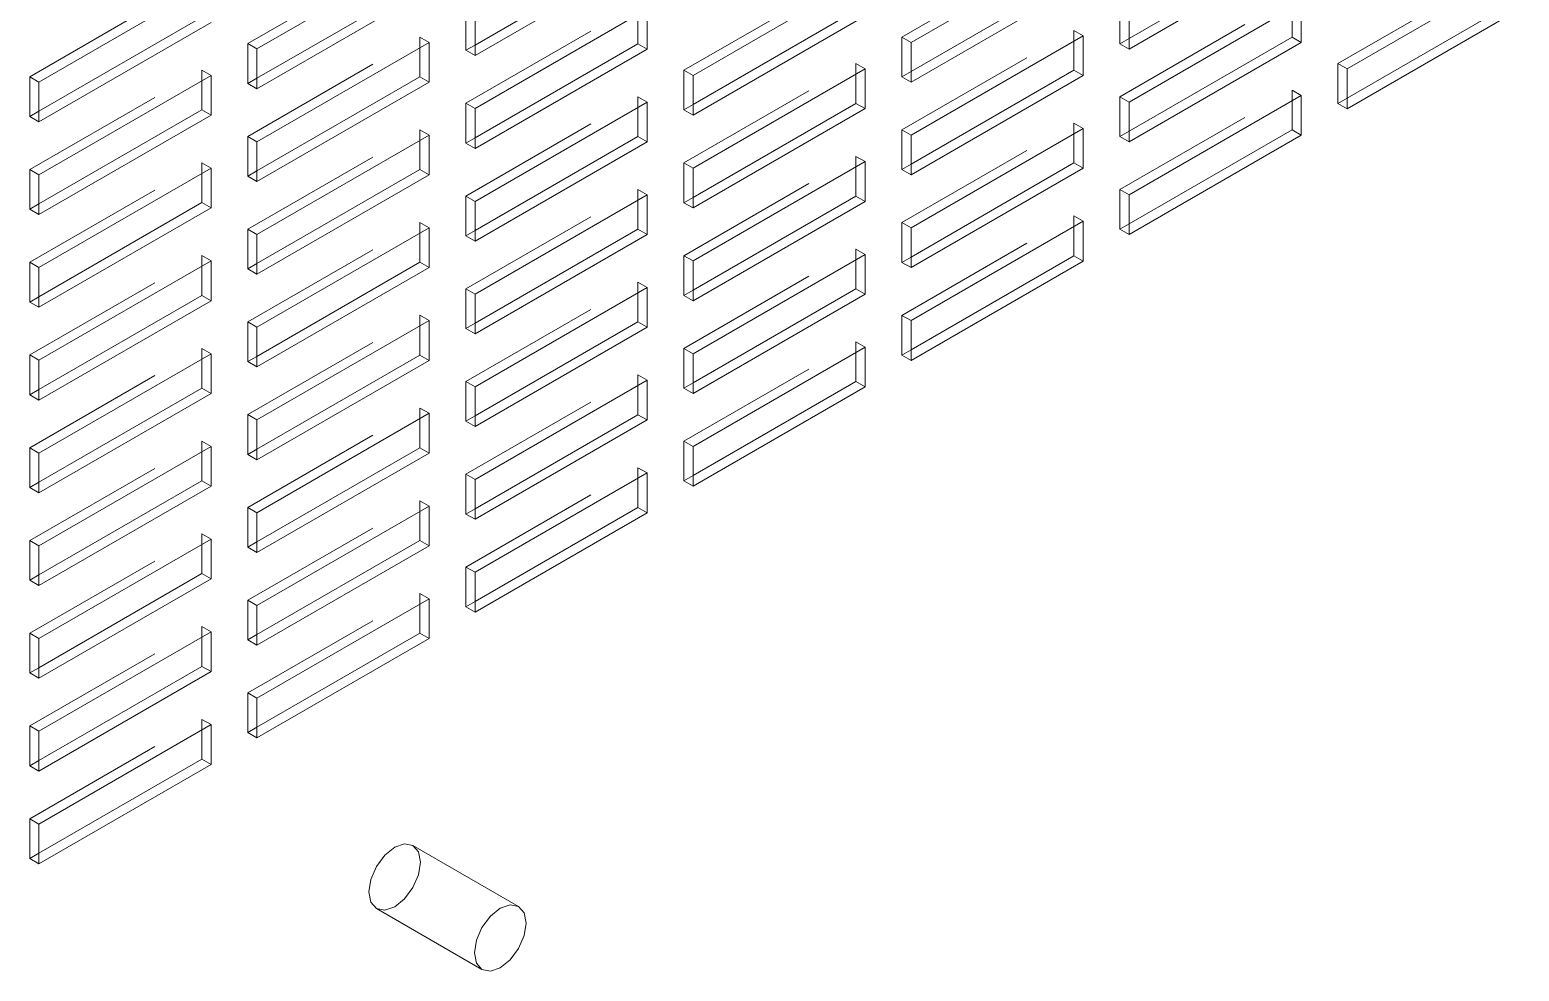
# Model space of a CAD drawing. Header units: millimetres. Extents: x 1 to 4201, y 2 to 2972.
# Drawn here: x 3652 to 3783.1, y 2139.5 to 2222.4 of the extents above; entities that cross this region are included whole.
import ezdxf

# ---------------------------------------------------------------- set-up
doc = ezdxf.new("R2010")
doc.units = ezdxf.units.MM
doc.header["$LTSCALE"] = 10
doc.linetypes.add('HIDDEN', pattern=[1.905, 1.27, -0.635])

msp = doc.modelspace()

# ---------------------------------------------------------------- linework, layer by layer
at = {"color": 7, "linetype": 'HIDDEN', "lineweight": 0}
for p, q in [((3728.771, 2221.742), (3743.924, 2230.489)), ((3671.193, 2221.164), (3686.345, 2229.911)), ((3767.157, 2219.405), (3782.31, 2228.152)), ((3652, 2218.249), (3667.152, 2226.997)), ((3709.579, 2218.827), (3724.731, 2227.574)), ((3747.964, 2216.491), (3763.117, 2225.238)), ((3690.386, 2215.913), (3705.538, 2224.66)), ((3690.386, 2220.579), (3690.386, 2224.078)), ((3747.964, 2221.157), (3747.964, 2224.656)), ((3671.193, 2212.998), (3686.345, 2221.746)), ((3671.193, 2217.664), (3671.193, 2221.164)), ((3672.001, 2220.697), (3671.193, 2221.164)), ((3687.153, 2221.279), (3686.345, 2221.746)), ((3686.345, 2221.746), (3686.345, 2220.813)), ((3728.771, 2213.576), (3743.924, 2222.323)), ((3729.58, 2221.275), (3728.771, 2221.742)), ((3728.771, 2218.242), (3728.771, 2221.742)), ((3744.732, 2221.857), (3743.924, 2222.323)), ((3743.924, 2222.323), (3743.924, 2221.39)), ((3748.772, 2221.623), (3747.964, 2221.157)), ((3748.772, 2220.69), (3747.964, 2221.157)), ((3691.194, 2221.045), (3690.386, 2220.579)), ((3691.194, 2220.112), (3690.386, 2220.579)), ((3652, 2210.084), (3667.152, 2218.831)), ((3667.96, 2218.365), (3667.152, 2218.831)), ((3667.152, 2218.831), (3667.152, 2217.898)), ((3709.579, 2210.662), (3724.731, 2219.409)), ((3710.387, 2218.361), (3709.579, 2218.827)), ((3709.579, 2215.328), (3709.579, 2218.827)), ((3725.539, 2218.943), (3724.731, 2219.409)), ((3724.731, 2219.409), (3724.731, 2218.476)), ((3729.58, 2218.709), (3728.771, 2218.242)), ((3767.157, 2215.906), (3767.157, 2219.405)), ((3767.965, 2218.939), (3767.157, 2219.405)), ((3652.808, 2217.783), (3652, 2218.249)), ((3652, 2214.75), (3652, 2218.249)), ((3672.001, 2218.131), (3671.193, 2217.664)), ((3672.001, 2217.198), (3671.193, 2217.664)), ((3729.58, 2217.776), (3728.771, 2218.242)), ((3690.386, 2207.747), (3705.538, 2216.495)), ((3691.194, 2215.446), (3690.386, 2215.913)), ((3690.386, 2212.413), (3690.386, 2215.913)), ((3706.346, 2216.028), (3705.538, 2216.495)), ((3705.538, 2216.495), (3705.538, 2215.562)), ((3747.964, 2208.325), (3763.117, 2217.072)), ((3747.964, 2212.991), (3747.964, 2216.491)), ((3748.772, 2216.024), (3747.964, 2216.491)), ((3763.925, 2216.606), (3763.117, 2217.072)), ((3763.117, 2217.072), (3763.117, 2216.139)), ((3767.965, 2216.372), (3767.157, 2215.906)), ((3767.965, 2215.439), (3767.157, 2215.906)), ((3652.808, 2215.216), (3652, 2214.75)), ((3652.808, 2214.283), (3652, 2214.75)), ((3710.387, 2215.794), (3709.579, 2215.328)), ((3710.387, 2214.861), (3709.579, 2215.328)), ((3671.193, 2204.833), (3686.345, 2213.58)), ((3687.153, 2213.114), (3686.345, 2213.58)), ((3686.345, 2213.58), (3686.345, 2212.647)), ((3728.771, 2205.411), (3743.924, 2214.158)), ((3728.771, 2210.077), (3728.771, 2213.576)), ((3729.58, 2213.11), (3728.771, 2213.576)), ((3744.732, 2213.692), (3743.924, 2214.158)), ((3743.924, 2214.158), (3743.924, 2213.225)), ((3748.772, 2213.458), (3747.964, 2212.991)), ((3672.001, 2212.532), (3671.193, 2212.998)), ((3671.193, 2209.499), (3671.193, 2212.998)), ((3691.194, 2212.88), (3690.386, 2212.413)), ((3691.194, 2211.947), (3690.386, 2212.413)), ((3748.772, 2212.525), (3747.964, 2212.991)), ((3652, 2201.919), (3667.152, 2210.666)), ((3667.96, 2210.199), (3667.152, 2210.666)), ((3667.152, 2210.666), (3667.152, 2209.733)), ((3709.579, 2202.496), (3724.731, 2211.244)), ((3709.579, 2207.162), (3709.579, 2210.662)), ((3710.387, 2210.195), (3709.579, 2210.662)), ((3725.539, 2210.777), (3724.731, 2211.244)), ((3724.731, 2211.244), (3724.731, 2210.311)), ((3652, 2206.585), (3652, 2210.084)), ((3652.808, 2209.617), (3652, 2210.084)), ((3672.001, 2209.965), (3671.193, 2209.499)), ((3672.001, 2209.032), (3671.193, 2209.499)), ((3729.58, 2210.543), (3728.771, 2210.077)), ((3729.58, 2209.61), (3728.771, 2210.077)), ((3690.386, 2199.582), (3705.538, 2208.329)), ((3706.346, 2207.863), (3705.538, 2208.329)), ((3705.538, 2208.329), (3705.538, 2207.396)), ((3747.964, 2204.826), (3747.964, 2208.325)), ((3748.772, 2207.859), (3747.964, 2208.325)), ((3652.808, 2207.051), (3652, 2206.585)), ((3690.386, 2204.248), (3690.386, 2207.747)), ((3691.194, 2207.281), (3690.386, 2207.747)), ((3710.387, 2207.629), (3709.579, 2207.162)), ((3710.387, 2206.696), (3709.579, 2207.162)), ((3652.808, 2206.118), (3652, 2206.585)), ((3671.193, 2196.668), (3686.345, 2205.415)), ((3687.153, 2204.948), (3686.345, 2205.415)), ((3686.345, 2205.415), (3686.345, 2204.482)), ((3728.771, 2197.245), (3743.924, 2205.993)), ((3729.58, 2204.944), (3728.771, 2205.411)), ((3728.771, 2201.911), (3728.771, 2205.411)), ((3744.732, 2205.526), (3743.924, 2205.993)), ((3743.924, 2205.993), (3743.924, 2205.06)), ((3671.193, 2201.334), (3671.193, 2204.833)), ((3672.001, 2204.366), (3671.193, 2204.833)), ((3691.194, 2204.714), (3690.386, 2204.248)), ((3691.194, 2203.781), (3690.386, 2204.248)), ((3748.772, 2205.292), (3747.964, 2204.826)), ((3748.772, 2204.359), (3747.964, 2204.826)), ((3709.579, 2194.331), (3724.731, 2203.078)), ((3725.539, 2202.612), (3724.731, 2203.078)), ((3724.731, 2203.078), (3724.731, 2202.145)), ((3652, 2193.753), (3667.152, 2202.5)), ((3652.808, 2201.452), (3652, 2201.919)), ((3652, 2198.419), (3652, 2201.919)), ((3667.96, 2202.034), (3667.152, 2202.5)), ((3667.152, 2202.5), (3667.152, 2201.567)), ((3672.001, 2201.8), (3671.193, 2201.334)), ((3709.579, 2198.997), (3709.579, 2202.496)), ((3710.387, 2202.03), (3709.579, 2202.496)), ((3729.58, 2202.378), (3728.771, 2201.911)), ((3729.58, 2201.445), (3728.771, 2201.911)), ((3672.001, 2200.867), (3671.193, 2201.334)), ((3690.386, 2191.417), (3705.538, 2200.164)), ((3706.346, 2199.697), (3705.538, 2200.164)), ((3705.538, 2200.164), (3705.538, 2199.231)), ((3652.808, 2198.886), (3652, 2198.419)), ((3690.386, 2196.083), (3690.386, 2199.582)), ((3691.194, 2199.115), (3690.386, 2199.582)), ((3710.387, 2199.463), (3709.579, 2198.997)), ((3710.387, 2198.53), (3709.579, 2198.997)), ((3652.808, 2197.953), (3652, 2198.419)), ((3671.193, 2188.502), (3686.345, 2197.249)), ((3671.193, 2193.168), (3671.193, 2196.668)), ((3672.001, 2196.201), (3671.193, 2196.668)), ((3687.153, 2196.783), (3686.345, 2197.249)), ((3686.345, 2197.249), (3686.345, 2196.316)), ((3691.194, 2196.549), (3690.386, 2196.083)), ((3728.771, 2193.746), (3728.771, 2197.245)), ((3729.58, 2196.779), (3728.771, 2197.245)), ((3691.194, 2195.616), (3690.386, 2196.083)), ((3709.579, 2186.166), (3724.731, 2194.913)), ((3725.539, 2194.446), (3724.731, 2194.913)), ((3724.731, 2194.913), (3724.731, 2193.98)), ((3652, 2185.588), (3667.152, 2194.335)), ((3652.808, 2193.287), (3652, 2193.753)), ((3652, 2190.254), (3652, 2193.753)), ((3667.96, 2193.868), (3667.152, 2194.335)), ((3667.152, 2194.335), (3667.152, 2193.402)), ((3672.001, 2193.635), (3671.193, 2193.168)), ((3709.579, 2190.832), (3709.579, 2194.331)), ((3710.387, 2193.864), (3709.579, 2194.331)), ((3729.58, 2194.212), (3728.771, 2193.746)), ((3729.58, 2193.279), (3728.771, 2193.746)), ((3672.001, 2192.702), (3671.193, 2193.168)), ((3690.386, 2183.251), (3705.538, 2191.998)), ((3690.386, 2187.917), (3690.386, 2191.417)), ((3691.194, 2190.95), (3690.386, 2191.417)), ((3706.346, 2191.532), (3705.538, 2191.998)), ((3705.538, 2191.998), (3705.538, 2191.065)), ((3710.387, 2191.298), (3709.579, 2190.832)), ((3652.808, 2190.72), (3652, 2190.254)), ((3652.808, 2189.787), (3652, 2190.254)), ((3710.387, 2190.365), (3709.579, 2190.832)), ((3671.193, 2180.337), (3686.345, 2189.084)), ((3671.193, 2185.003), (3671.193, 2188.502)), ((3672.001, 2188.036), (3671.193, 2188.502)), ((3687.153, 2188.617), (3686.345, 2189.084)), ((3686.345, 2189.084), (3686.345, 2188.151)), ((3691.194, 2188.384), (3690.386, 2187.917)), ((3691.194, 2187.451), (3690.386, 2187.917)), ((3652, 2177.422), (3667.152, 2186.17)), ((3667.96, 2185.703), (3667.152, 2186.17)), ((3667.152, 2186.17), (3667.152, 2185.237)), ((3709.579, 2182.666), (3709.579, 2186.166)), ((3710.387, 2185.699), (3709.579, 2186.166)), ((3652.808, 2185.121), (3652, 2185.588)), ((3652, 2182.088), (3652, 2185.588)), ((3672.001, 2185.469), (3671.193, 2185.003)), ((3672.001, 2184.536), (3671.193, 2185.003)), ((3690.386, 2175.086), (3705.538, 2183.833)), ((3690.386, 2179.752), (3690.386, 2183.251)), ((3691.194, 2182.785), (3690.386, 2183.251)), ((3706.346, 2183.366), (3705.538, 2183.833)), ((3705.538, 2183.833), (3705.538, 2182.9)), ((3710.387, 2183.133), (3709.579, 2182.666)), ((3652.808, 2182.555), (3652, 2182.088)), ((3652.808, 2181.622), (3652, 2182.088)), ((3710.387, 2182.2), (3709.579, 2182.666)), ((3671.193, 2172.171), (3686.345, 2180.919)), ((3687.153, 2180.452), (3686.345, 2180.919)), ((3686.345, 2180.919), (3686.345, 2179.986)), ((3671.193, 2176.837), (3671.193, 2180.337)), ((3672.001, 2179.87), (3671.193, 2180.337)), ((3691.194, 2180.218), (3690.386, 2179.752)), ((3691.194, 2179.285), (3690.386, 2179.752)), ((3652, 2169.257), (3667.152, 2178.004)), ((3667.96, 2177.538), (3667.152, 2178.004)), ((3667.152, 2178.004), (3667.152, 2177.071)), ((3652.808, 2176.956), (3652, 2177.422)), ((3652, 2173.923), (3652, 2177.422)), ((3672.001, 2177.304), (3671.193, 2176.837)), ((3672.001, 2176.371), (3671.193, 2176.837)), ((3652.808, 2174.389), (3652, 2173.923)), ((3690.386, 2171.586), (3690.386, 2175.086)), ((3691.194, 2174.619), (3690.386, 2175.086)), ((3652.808, 2173.456), (3652, 2173.923)), ((3671.193, 2164.006), (3686.345, 2172.753)), ((3687.153, 2172.287), (3686.345, 2172.753)), ((3686.345, 2172.753), (3686.345, 2171.82)), ((3672.001, 2171.705), (3671.193, 2172.171)), ((3671.193, 2168.672), (3671.193, 2172.171)), ((3691.194, 2172.053), (3690.386, 2171.586)), ((3691.194, 2171.12), (3690.386, 2171.586)), ((3652, 2161.092), (3667.152, 2169.839)), ((3652, 2165.757), (3652, 2169.257)), ((3652.808, 2168.79), (3652, 2169.257)), ((3667.96, 2169.372), (3667.152, 2169.839)), ((3667.152, 2169.839), (3667.152, 2168.906)), ((3672.001, 2169.138), (3671.193, 2168.672)), ((3672.001, 2168.205), (3671.193, 2168.672)), ((3652.808, 2166.224), (3652, 2165.757)), ((3652.808, 2165.291), (3652, 2165.757)), ((3671.193, 2160.506), (3671.193, 2164.006)), ((3672.001, 2163.539), (3671.193, 2164.006)), ((3652, 2152.926), (3667.152, 2161.673)), ((3652, 2157.592), (3652, 2161.092)), ((3652.808, 2160.625), (3652, 2161.092)), ((3667.96, 2161.207), (3667.152, 2161.673)), ((3667.152, 2161.673), (3667.152, 2160.74)), ((3672.001, 2160.973), (3671.193, 2160.506)), ((3672.001, 2160.04), (3671.193, 2160.506)), ((3652.808, 2158.059), (3652, 2157.592)), ((3652.808, 2157.126), (3652, 2157.592)), ((3652, 2149.427), (3652, 2152.926)), ((3652.808, 2152.46), (3652, 2152.926)), ((3652.808, 2149.893), (3652, 2149.427)), ((3652.808, 2148.96), (3652, 2149.427))]:
    msp.add_line(p, q, dxfattribs=at)
at = {"color": 7, "linetype": 'Continuous', "lineweight": 15}
for p, q in [((3672.001, 2220.697), (3687.153, 2229.445)), ((3705.538, 2229.326), (3691.194, 2221.045)), ((3729.58, 2221.275), (3744.732, 2230.022)), ((3763.117, 2229.904), (3748.772, 2221.623)), ((3763.925, 2229.437), (3748.772, 2220.69)), ((3706.346, 2228.859), (3691.194, 2220.112)), ((3652.808, 2217.783), (3667.96, 2226.53)), ((3686.345, 2226.412), (3672.001, 2218.131)), ((3710.387, 2218.361), (3725.539, 2227.108)), ((3743.924, 2226.989), (3729.58, 2218.709)), ((3744.732, 2226.523), (3729.58, 2217.776)), ((3767.965, 2218.939), (3783.118, 2227.686)), ((3687.153, 2225.945), (3672.001, 2217.198)), ((3691.194, 2215.446), (3706.346, 2224.194)), ((3706.346, 2224.194), (3706.346, 2220.694)), ((3724.731, 2224.075), (3710.387, 2215.794)), ((3748.772, 2216.024), (3763.925, 2224.771)), ((3748.772, 2220.69), (3748.772, 2224.19)), ((3763.117, 2224.305), (3763.117, 2221.738)), ((3763.925, 2224.771), (3763.925, 2221.272)), ((3782.31, 2224.653), (3767.965, 2216.372)), ((3783.118, 2224.186), (3767.965, 2215.439)), ((3667.152, 2223.497), (3652.808, 2215.216)), ((3667.96, 2223.031), (3652.808, 2214.283)), ((3691.194, 2220.112), (3691.194, 2223.612)), ((3705.538, 2223.727), (3705.538, 2221.161)), ((3725.539, 2223.608), (3710.387, 2214.861)), ((3672.001, 2212.532), (3687.153, 2221.279)), ((3687.153, 2221.279), (3687.153, 2217.78)), ((3705.538, 2221.161), (3691.194, 2212.88)), ((3706.346, 2220.694), (3705.538, 2221.161)), ((3729.58, 2213.11), (3744.732, 2221.857)), ((3729.58, 2217.776), (3729.58, 2221.275)), ((3743.924, 2221.39), (3743.924, 2218.824)), ((3744.732, 2221.857), (3744.732, 2218.357)), ((3763.117, 2221.738), (3748.772, 2213.458)), ((3763.925, 2221.272), (3748.772, 2212.525)), ((3763.925, 2221.272), (3763.117, 2221.738)), ((3672.001, 2217.198), (3672.001, 2220.697)), ((3686.345, 2220.813), (3686.345, 2218.246)), ((3706.346, 2220.694), (3691.194, 2211.947)), ((3710.387, 2210.195), (3725.539, 2218.943)), ((3725.539, 2218.943), (3725.539, 2215.443)), ((3743.924, 2218.824), (3729.58, 2210.543)), ((3744.732, 2218.357), (3743.924, 2218.824)), ((3767.965, 2215.439), (3767.965, 2218.939)), ((3652.808, 2209.617), (3667.96, 2218.365)), ((3652.808, 2214.283), (3652.808, 2217.783)), ((3667.152, 2217.898), (3667.152, 2215.332)), ((3667.96, 2218.365), (3667.96, 2214.865)), ((3686.345, 2218.246), (3672.001, 2209.965)), ((3687.153, 2217.78), (3672.001, 2209.032)), ((3687.153, 2217.78), (3686.345, 2218.246)), ((3710.387, 2214.861), (3710.387, 2218.361)), ((3724.731, 2218.476), (3724.731, 2215.91)), ((3744.732, 2218.357), (3729.58, 2209.61)), ((3691.194, 2207.281), (3706.346, 2216.028)), ((3706.346, 2216.028), (3706.346, 2212.529)), ((3724.731, 2215.91), (3710.387, 2207.629)), ((3725.539, 2215.443), (3724.731, 2215.91)), ((3748.772, 2207.859), (3763.925, 2216.606)), ((3748.772, 2212.525), (3748.772, 2216.024)), ((3763.117, 2216.139), (3763.117, 2213.573)), ((3763.925, 2216.606), (3763.925, 2213.107)), ((3667.152, 2215.332), (3652.808, 2207.051)), ((3667.96, 2214.865), (3652.808, 2206.118)), ((3667.96, 2214.865), (3667.152, 2215.332)), ((3691.194, 2211.947), (3691.194, 2215.446)), ((3705.538, 2215.562), (3705.538, 2212.995)), ((3725.539, 2215.443), (3710.387, 2206.696)), ((3729.58, 2204.944), (3744.732, 2213.692)), ((3744.732, 2213.692), (3744.732, 2210.192)), ((3763.117, 2213.573), (3748.772, 2205.292)), ((3763.925, 2213.107), (3763.117, 2213.573)), ((3672.001, 2204.366), (3687.153, 2213.114)), ((3672.001, 2209.032), (3672.001, 2212.532)), ((3686.345, 2212.647), (3686.345, 2210.081)), ((3687.153, 2213.114), (3687.153, 2209.614)), ((3705.538, 2212.995), (3691.194, 2204.714)), ((3706.346, 2212.529), (3691.194, 2203.781)), ((3706.346, 2212.529), (3705.538, 2212.995)), ((3729.58, 2209.61), (3729.58, 2213.11)), ((3743.924, 2213.225), (3743.924, 2210.659)), ((3763.925, 2213.107), (3748.772, 2204.359)), ((3710.387, 2202.03), (3725.539, 2210.777)), ((3725.539, 2210.777), (3725.539, 2207.278)), ((3743.924, 2210.659), (3729.58, 2202.378)), ((3744.732, 2210.192), (3743.924, 2210.659)), ((3652.808, 2201.452), (3667.96, 2210.199)), ((3652.808, 2206.118), (3652.808, 2209.617)), ((3667.152, 2209.733), (3667.152, 2207.166)), ((3667.96, 2210.199), (3667.96, 2206.7)), ((3686.345, 2210.081), (3672.001, 2201.8)), ((3687.153, 2209.614), (3672.001, 2200.867)), ((3687.153, 2209.614), (3686.345, 2210.081)), ((3710.387, 2206.696), (3710.387, 2210.195)), ((3724.731, 2210.311), (3724.731, 2207.744)), ((3744.732, 2210.192), (3729.58, 2201.445)), ((3667.152, 2207.166), (3652.808, 2198.886)), ((3667.96, 2206.7), (3667.152, 2207.166)), ((3691.194, 2199.115), (3706.346, 2207.863)), ((3691.194, 2203.781), (3691.194, 2207.281)), ((3705.538, 2207.396), (3705.538, 2204.83)), ((3706.346, 2207.863), (3706.346, 2204.363)), ((3724.731, 2207.744), (3710.387, 2199.463)), ((3725.539, 2207.278), (3710.387, 2198.53)), ((3725.539, 2207.278), (3724.731, 2207.744)), ((3748.772, 2204.359), (3748.772, 2207.859)), ((3667.96, 2206.7), (3652.808, 2197.953)), ((3729.58, 2196.779), (3744.732, 2205.526)), ((3744.732, 2205.526), (3744.732, 2202.027)), ((3672.001, 2196.201), (3687.153, 2204.948)), ((3672.001, 2200.867), (3672.001, 2204.366)), ((3686.345, 2204.482), (3686.345, 2201.915)), ((3687.153, 2204.948), (3687.153, 2201.449)), ((3705.538, 2204.83), (3691.194, 2196.549)), ((3706.346, 2204.363), (3691.194, 2195.616)), ((3706.346, 2204.363), (3705.538, 2204.83)), ((3729.58, 2201.445), (3729.58, 2204.944)), ((3743.924, 2205.06), (3743.924, 2202.493)), ((3652.808, 2193.287), (3667.96, 2202.034)), ((3667.152, 2201.567), (3667.152, 2199.001)), ((3667.96, 2202.034), (3667.96, 2198.534)), ((3686.345, 2201.915), (3672.001, 2193.635)), ((3687.153, 2201.449), (3686.345, 2201.915)), ((3710.387, 2193.864), (3725.539, 2202.612)), ((3710.387, 2198.53), (3710.387, 2202.03)), ((3724.731, 2202.145), (3724.731, 2199.579)), ((3725.539, 2202.612), (3725.539, 2199.112)), ((3743.924, 2202.493), (3729.58, 2194.212)), ((3744.732, 2202.027), (3729.58, 2193.279)), ((3744.732, 2202.027), (3743.924, 2202.493)), ((3652.808, 2197.953), (3652.808, 2201.452)), ((3687.153, 2201.449), (3672.001, 2192.702)), ((3667.152, 2199.001), (3652.808, 2190.72)), ((3667.96, 2198.534), (3667.152, 2199.001)), ((3691.194, 2190.95), (3706.346, 2199.697)), ((3691.194, 2195.616), (3691.194, 2199.115)), ((3705.538, 2199.231), (3705.538, 2196.664)), ((3706.346, 2199.697), (3706.346, 2196.198)), ((3724.731, 2199.579), (3710.387, 2191.298)), ((3725.539, 2199.112), (3710.387, 2190.365)), ((3725.539, 2199.112), (3724.731, 2199.579)), ((3667.96, 2198.534), (3652.808, 2189.787)), ((3672.001, 2188.036), (3687.153, 2196.783)), ((3686.345, 2196.316), (3686.345, 2193.75)), ((3687.153, 2196.783), (3687.153, 2193.283)), ((3705.538, 2196.664), (3691.194, 2188.384)), ((3706.346, 2196.198), (3705.538, 2196.664)), ((3729.58, 2193.279), (3729.58, 2196.779)), ((3672.001, 2192.702), (3672.001, 2196.201)), ((3706.346, 2196.198), (3691.194, 2187.451)), ((3652.808, 2185.121), (3667.96, 2193.868)), ((3667.96, 2193.868), (3667.96, 2190.369)), ((3686.345, 2193.75), (3672.001, 2185.469)), ((3687.153, 2193.283), (3686.345, 2193.75)), ((3710.387, 2185.699), (3725.539, 2194.446)), ((3710.387, 2190.365), (3710.387, 2193.864)), ((3724.731, 2193.98), (3724.731, 2191.413)), ((3725.539, 2194.446), (3725.539, 2190.947)), ((3652.808, 2189.787), (3652.808, 2193.287)), ((3667.152, 2193.402), (3667.152, 2190.836)), ((3687.153, 2193.283), (3672.001, 2184.536)), ((3691.194, 2182.785), (3706.346, 2191.532)), ((3705.538, 2191.065), (3705.538, 2188.499)), ((3706.346, 2191.532), (3706.346, 2188.032)), ((3724.731, 2191.413), (3710.387, 2183.133)), ((3725.539, 2190.947), (3724.731, 2191.413)), ((3667.152, 2190.836), (3652.808, 2182.555)), ((3667.96, 2190.369), (3652.808, 2181.622)), ((3667.96, 2190.369), (3667.152, 2190.836)), ((3691.194, 2187.451), (3691.194, 2190.95)), ((3725.539, 2190.947), (3710.387, 2182.2)), ((3672.001, 2179.87), (3687.153, 2188.617)), ((3687.153, 2188.617), (3687.153, 2185.118)), ((3705.538, 2188.499), (3691.194, 2180.218)), ((3706.346, 2188.032), (3705.538, 2188.499)), ((3672.001, 2184.536), (3672.001, 2188.036)), ((3686.345, 2188.151), (3686.345, 2185.585)), ((3706.346, 2188.032), (3691.194, 2179.285)), ((3652.808, 2176.956), (3667.96, 2185.703)), ((3652.808, 2181.622), (3652.808, 2185.121)), ((3667.152, 2185.237), (3667.152, 2182.67)), ((3667.96, 2185.703), (3667.96, 2182.204)), ((3686.345, 2185.585), (3672.001, 2177.304)), ((3687.153, 2185.118), (3672.001, 2176.371)), ((3687.153, 2185.118), (3686.345, 2185.585)), ((3710.387, 2182.2), (3710.387, 2185.699)), ((3691.194, 2174.619), (3706.346, 2183.366)), ((3706.346, 2183.366), (3706.346, 2179.867)), ((3667.152, 2182.67), (3652.808, 2174.389)), ((3667.96, 2182.204), (3652.808, 2173.456)), ((3667.96, 2182.204), (3667.152, 2182.67)), ((3691.194, 2179.285), (3691.194, 2182.785)), ((3705.538, 2182.9), (3705.538, 2180.334)), ((3672.001, 2171.705), (3687.153, 2180.452)), ((3672.001, 2176.371), (3672.001, 2179.87)), ((3686.345, 2179.986), (3686.345, 2177.419)), ((3687.153, 2180.452), (3687.153, 2176.953)), ((3705.538, 2180.334), (3691.194, 2172.053)), ((3706.346, 2179.867), (3691.194, 2171.12)), ((3706.346, 2179.867), (3705.538, 2180.334)), ((3652.808, 2168.79), (3667.96, 2177.538)), ((3652.808, 2173.456), (3652.808, 2176.956)), ((3667.152, 2177.071), (3667.152, 2174.505)), ((3667.96, 2177.538), (3667.96, 2174.038)), ((3686.345, 2177.419), (3672.001, 2169.138)), ((3687.153, 2176.953), (3672.001, 2168.205)), ((3687.153, 2176.953), (3686.345, 2177.419)), ((3667.152, 2174.505), (3652.808, 2166.224)), ((3667.96, 2174.038), (3652.808, 2165.291)), ((3667.96, 2174.038), (3667.152, 2174.505)), ((3691.194, 2171.12), (3691.194, 2174.619)), ((3672.001, 2163.539), (3687.153, 2172.287)), ((3672.001, 2168.205), (3672.001, 2171.705)), ((3686.345, 2171.82), (3686.345, 2169.254)), ((3687.153, 2172.287), (3687.153, 2168.787)), ((3652.808, 2160.625), (3667.96, 2169.372)), ((3652.808, 2165.291), (3652.808, 2168.79)), ((3667.152, 2168.906), (3667.152, 2166.339)), ((3667.96, 2169.372), (3667.96, 2165.873)), ((3686.345, 2169.254), (3672.001, 2160.973)), ((3687.153, 2168.787), (3672.001, 2160.04)), ((3687.153, 2168.787), (3686.345, 2169.254)), ((3667.152, 2166.339), (3652.808, 2158.059)), ((3667.96, 2165.873), (3667.152, 2166.339)), ((3667.96, 2165.873), (3652.808, 2157.126)), ((3672.001, 2160.04), (3672.001, 2163.539)), ((3652.808, 2152.46), (3667.96, 2161.207)), ((3667.96, 2161.207), (3667.96, 2157.707)), ((3652.808, 2157.126), (3652.808, 2160.625)), ((3667.152, 2160.74), (3667.152, 2158.174)), ((3667.152, 2158.174), (3652.808, 2149.893)), ((3667.96, 2157.707), (3652.808, 2148.96)), ((3667.96, 2157.707), (3667.152, 2158.174)), ((3652.808, 2148.96), (3652.808, 2152.46)), ((3695.023, 2145.209), (3685.73, 2150.574)), ((3682.516, 2145.007), (3691.809, 2139.642))]:
    msp.add_line(p, q, dxfattribs=at)
at = {"color": 7, "linetype": 'Continuous', "lineweight": 15, "flags": 128}
for points in [[(3681.85, 2146.479), (3682.023, 2147.583), (3682.516, 2148.719), (3683.253, 2149.713), (3684.123, 2150.415), (3684.992, 2150.718), (3685.73, 2150.574)], [(3682.516, 2145.007), (3682.516, 2145.007), (3682.023, 2145.574), (3681.85, 2146.479)], [(3691.143, 2141.114), (3691.316, 2142.218), (3691.809, 2143.354), (3692.546, 2144.348), (3693.416, 2145.05), (3694.286, 2145.353), (3695.023, 2145.209), (3695.516, 2144.642), (3695.689, 2143.738), (3695.516, 2142.634), (3695.023, 2141.498), (3694.286, 2140.503), (3693.416, 2139.801), (3692.546, 2139.499), (3691.809, 2139.642), (3691.316, 2140.209), (3691.143, 2141.114)]]:
    msp.add_lwpolyline(points, dxfattribs=at)
at = {"color": 7, "linetype": 'HIDDEN', "lineweight": 0, "flags": 128}
msp.add_lwpolyline([(3685.73, 2150.574), (3685.73, 2150.574), (3686.223, 2150.007), (3686.396, 2149.103), (3686.223, 2147.999), (3685.73, 2146.863), (3684.992, 2145.868), (3684.123, 2145.166), (3683.253, 2144.864), (3682.516, 2145.007)], dxfattribs=at)

doc.saveas('drawing.dxf')
